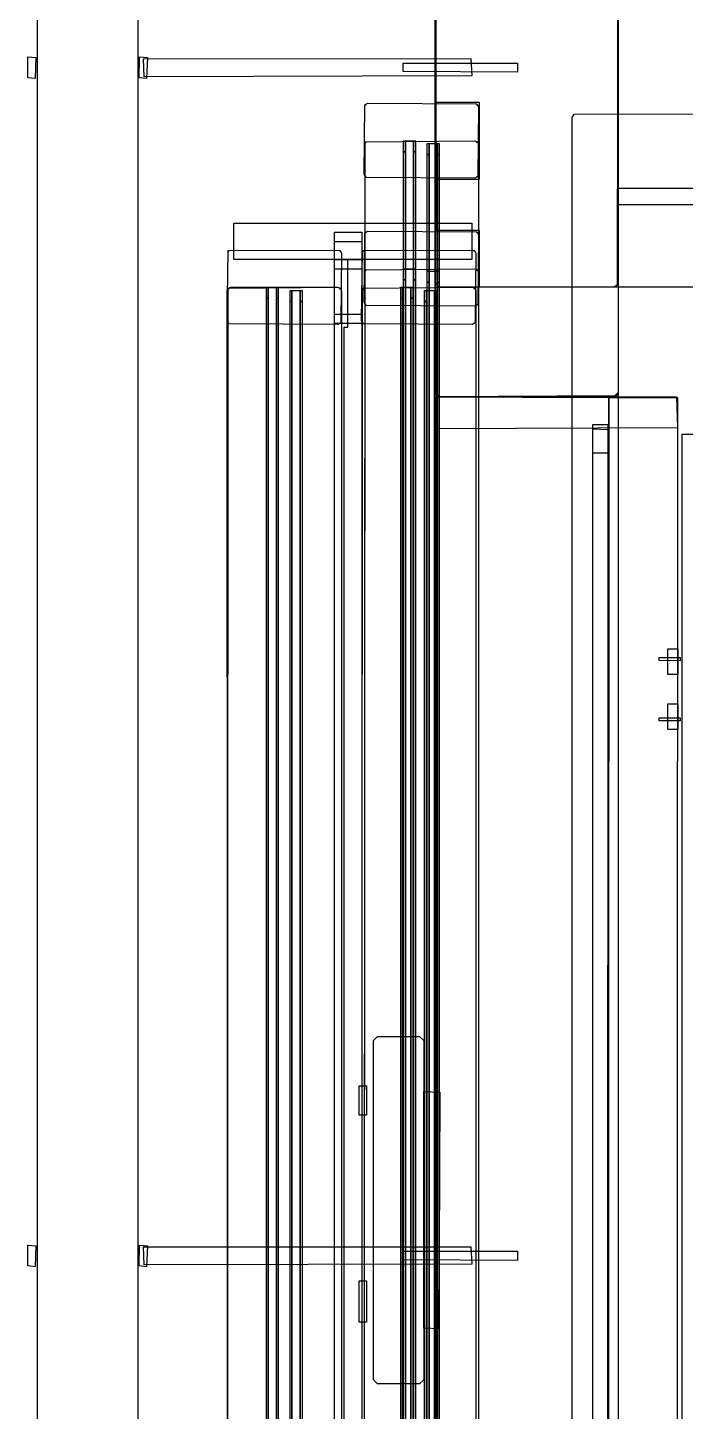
# Model space of a CAD drawing. Header units: metres. Extents: x 292.5 to 342.7, y -1 to 8.9.
# Drawn here: x 333.555 to 334.274, y 4.53 to 6.044 of the extents above; entities that cross this region are included whole.
import ezdxf

# ---------------------------------------------------------------- set-up
doc = ezdxf.new("R2010")
doc.units = ezdxf.units.M
doc.layers.add('VISTA', color=8, linetype='Continuous')

msp = doc.modelspace()

# ---------------------------------------------------------------- linework, layer by layer
at = {"layer": 'VISTA'}
for points in [[(333.5651, 6.5658), (333.5716, 6.5928), (333.5951, 6.6292), (333.7421, 6.7726), (333.745, 6.7855), (333.745, 6.897), (333.855, 6.897), (333.8544, 6.7715), (333.8489, 6.7441), (333.8379, 6.7184), (333.8122, 6.6859), (333.701, 6.5809), (333.6749, 6.5529), (333.6746, -0.2029), (333.6711, -0.2091), (333.664, -0.2147), (333.6417, -0.2226), (333.6278, -0.2243), (333.5996, -0.2228), (333.5768, -0.2152), (333.5656, -0.2035), (333.5651, 6.5658)], [(334, 6.3955), (334.0019, 6.3992), (341.9955, 6.4), (341.9992, 6.3981), (342, 3.2045), (341.9981, 3.2008), (334.0045, 3.2), (334, 3.2045), (334, 6.3955)], [(334, 6.3955), (334.0045, 6.4), (334.1955, 6.4), (334.2, 6.3955), (334.2, 3.2045), (334.1955, 3.2), (334.0045, 3.2), (334, 3.2045), (334, 6.3955)], [(334, 6.3955), (334.0045, 6.4), (334.1955, 6.4), (334.2, 6.3955), (334.2, 5.6445), (334.1955, 5.64), (334.0045, 5.64), (334, 5.6445), (334, 6.3955)], [(334.0485, 5.878), (334.0485, 5.962), (334, 5.962), (334.0008, 6.3981), (334.0045, 6.4), (334.1981, 6.3992), (334.2, 6.3955), (334.2, 5.6445), (334.1981, 5.6408), (334.0045, 5.64), (334.0008, 5.6419), (334.0008, 5.878), (334.0485, 5.878)], [(334.0008, 6.3981), (334.0045, 6.4), (334.1981, 6.3992), (334.2, 6.3955), (334.1992, 5.7619), (334.1955, 5.76), (334.0045, 5.76), (334, 5.7645), (334.0008, 6.3981)], [(334, 6.3955), (334.0045, 6.4), (334.6355, 6.4), (334.64, 6.3955), (334.64, 3.2045), (334.6355, 3.2), (334.0045, 3.2), (334, 3.2045), (334, 6.3955)], [(334, 6.3955), (334.0045, 6.4), (341.9955, 6.4), (342, 6.3955), (342, 5.7645), (341.9955, 5.76), (334.0045, 5.76), (334, 5.7645), (334, 6.3955)], [(334.0008, 6.3981), (334.0045, 6.4), (334.1981, 6.3992), (334.2, 6.3955), (334.1992, 5.7619), (334.1955, 5.76), (334.0485, 5.76), (334.0485, 5.822), (334.0013, 5.822), (334.0008, 6.3981)], [(333.5635, 6.011), (333.5625, 5.988), (333.5545, 5.989), (333.5548, 6.0117), (333.5635, 6.011)], [(333.6855, 6.011), (333.6845, 5.988), (333.6765, 5.989), (333.6768, 6.0117), (333.6855, 6.011)], [(334.039, 6.01), (334.04, 5.991), (333.682, 5.99), (333.6813, 6.0097), (334.039, 6.01)], [(333.965, 6.005), (334.09, 6.005), (334.09, 5.995), (333.965, 5.9957), (333.965, 6.005)], [(333.9265, 5.961), (334.0458, 5.9603), (334.0475, 5.957), (334.0468, 5.8807), (334.0435, 5.879), (333.9242, 5.8797), (333.9225, 5.883), (333.9232, 5.9593), (333.9265, 5.961)], [(333.9242, 5.9593), (333.9247, 5.9595), (333.924, 5.9595), (333.9242, 5.9593)], [(334.046, 5.9595), (334.0453, 5.9595), (334.0458, 5.9593), (334.046, 5.9595)], [(334.15, 5.9455), (334.1519, 5.9492), (337.5455, 5.95), (337.5492, 5.9481), (337.55, 3.2045), (337.5481, 3.2008), (337.54, 3.2), (337.5455, 3.2013), (337.54, 3.2013), (337.5455, 3.2019), (337.54, 3.2019), (337.54, 5.5), (336.54, 5.5), (336.54, 3.2002), (334.1545, 3.2), (334.15, 3.2045), (334.15, 5.9455)], [(334.0435, 5.92), (334.0463, 5.9188), (334.0475, 5.916), (334.0475, 3.844), (334.0463, 3.8412), (334.0435, 3.84), (333.9265, 3.84), (333.9237, 3.8412), (333.9225, 3.844), (333.9237, 5.9188), (334.0435, 5.92)], [(334.0435, 5.92), (334.0463, 5.9188), (334.0475, 5.916), (334.0475, 3.844), (334.0463, 3.8412), (334.0435, 3.84), (333.9265, 3.84), (333.9237, 3.8412), (333.9225, 3.844), (333.9237, 5.9188), (334.0435, 5.92)], [(333.9675, 5.92), (333.9675, 5.908), (333.9655, 5.908), (333.9655, 5.92), (333.9675, 5.92)], [(333.9675, 5.92), (333.9765, 5.92), (333.9765, 3.84), (333.9675, 3.84), (333.9675, 5.92)], [(333.9785, 5.92), (333.9785, 5.908), (333.9765, 5.908), (333.9765, 5.92), (333.9785, 5.92)], [(333.924, 5.9178), (333.9247, 5.9185), (333.9242, 5.9183), (333.924, 5.9178)], [(333.924, 5.9178), (333.9247, 5.9185), (333.9242, 5.9183), (333.924, 5.9178)], [(333.9675, 5.908), (333.9675, 3.852), (333.9655, 3.852), (333.9655, 5.908), (333.9675, 5.908)], [(333.9675, 5.908), (333.9675, 3.852), (333.9655, 3.852), (333.9655, 5.908), (333.9675, 5.908)], [(333.9785, 5.908), (333.9785, 3.852), (333.9765, 3.852), (333.9765, 5.908), (333.9785, 5.908)], [(333.9785, 5.908), (333.9785, 3.852), (333.9765, 3.852), (333.9765, 5.908), (333.9785, 5.908)], [(333.9935, 5.9169), (333.9935, 5.9049), (333.9915, 5.9049), (333.9915, 5.9169), (333.9935, 5.9169)], [(333.9935, 5.9049), (333.9935, 3.8551), (333.9915, 3.8551), (333.9915, 5.9049), (333.9935, 5.9049)], [(333.9935, 5.9049), (333.9935, 3.8551), (333.9915, 3.8551), (333.9915, 5.9049), (333.9935, 5.9049)], [(333.9935, 5.9169), (334.0025, 5.9169), (334.0025, 3.8431), (333.9935, 3.8431), (333.9935, 5.9169)], [(334.0045, 5.9169), (334.0045, 5.9049), (334.0025, 5.9049), (334.0025, 5.9169), (334.0045, 5.9169)], [(334.0045, 5.9049), (334.0045, 3.8551), (334.0025, 3.8551), (334.0025, 5.9049), (334.0045, 5.9049)], [(334.0045, 5.9049), (334.0045, 3.8551), (334.0025, 3.8551), (334.0025, 5.9049), (334.0045, 5.9049)], [(334.0453, 5.9185), (334.046, 5.9178), (334.046, 5.9185), (334.0453, 5.9185)], [(334.0453, 5.9185), (334.046, 5.9178), (334.046, 5.9185), (334.0453, 5.9185)], [(333.9242, 5.8807), (333.924, 5.8812), (333.924, 5.8805), (333.9242, 5.8807)], [(334.0458, 5.8807), (334.0453, 5.8805), (334.046, 5.8805), (334.0458, 5.8807)], [(341.8, 5.868), (341.8, 5.85), (334.2, 5.85), (334.2, 5.868), (341.8, 5.868)], [(333.78, 5.83), (334.04, 5.83), (334.04, 5.79), (333.78, 5.79), (333.78, 5.83)], [(333.89, 5.82), (333.92, 5.82), (333.92, 5.72), (333.89, 5.72), (333.89, 5.82)], [(333.89, 5.82), (333.92, 5.82), (333.92, 5.72), (333.89, 5.72), (333.89, 5.82)], [(333.9265, 5.821), (334.0458, 5.8203), (334.0475, 5.817), (334.0468, 5.7407), (334.0435, 5.739), (333.9242, 5.7397), (333.9225, 5.743), (333.9232, 5.8193), (333.9265, 5.821)], [(333.9242, 5.8193), (333.9247, 5.8195), (333.924, 5.8195), (333.9242, 5.8193)], [(334.046, 5.8195), (334.0453, 5.8195), (334.0458, 5.8193), (334.046, 5.8195)], [(333.8958, 5.8003), (333.8975, 5.797), (333.8968, 5.7207), (333.8935, 5.719), (333.7742, 5.7197), (333.7725, 5.723), (333.7737, 5.7998), (333.8958, 5.8003)], [(333.7742, 5.7993), (333.7747, 5.7995), (333.774, 5.7995), (333.7742, 5.7993)], [(333.89, 5.81), (333.92, 5.81), (333.92, 5.73), (333.89, 5.73), (333.89, 5.81)], [(333.896, 5.7995), (333.8953, 5.7995), (333.8958, 5.7993), (333.896, 5.7995)], [(334.0428, 5.8003), (334.0445, 5.797), (334.0438, 5.7207), (334.0405, 5.719), (333.9212, 5.7197), (333.9195, 5.723), (333.9207, 5.7998), (334.0428, 5.8003)], [(333.9212, 5.7993), (333.9217, 5.7995), (333.921, 5.7995), (333.9212, 5.7993)], [(334.043, 5.7995), (334.0423, 5.7995), (334.0428, 5.7993), (334.043, 5.7995)], [(333.92, 5.79), (333.92, 3.29), (333.89, 3.29), (333.89, 5.79), (333.92, 5.79)], [(333.89, 5.79), (333.92, 5.79), (333.92, 3.29), (333.89, 3.29), (333.89, 5.79)], [(333.9005, 3.29), (333.9005, 5.716), (333.9045, 5.716), (333.9045, 5.79), (333.92, 5.79), (333.92, 3.29), (333.9005, 3.29)], [(333.89, 5.78), (333.92, 5.78), (333.92, 4.02), (333.89, 4.02), (333.89, 5.78)], [(333.89, 5.78), (333.92, 5.78), (333.92, 4.02), (333.89, 4.02), (333.89, 5.78)], [(333.89, 5.78), (333.92, 5.78), (333.92, 4.02), (333.89, 4.02), (333.89, 5.78)], [(333.89, 5.78), (333.92, 5.78), (333.92, 4.02), (333.89, 4.02), (333.89, 5.78)], [(334.0435, 5.78), (334.0463, 5.7788), (334.0475, 5.776), (334.0475, 4.064), (334.0463, 4.0612), (334.0435, 4.06), (333.9265, 4.06), (333.9237, 4.0612), (333.9225, 4.064), (333.9237, 5.7788), (334.0435, 5.78)], [(334.0435, 5.78), (334.0463, 5.7788), (334.0475, 5.776), (334.0475, 4.064), (334.0463, 4.0612), (334.0435, 4.06), (333.9265, 4.06), (333.9237, 4.0612), (333.9225, 4.064), (333.9237, 5.7788), (334.0435, 5.78)], [(333.924, 5.7778), (333.9247, 5.7785), (333.9242, 5.7783), (333.924, 5.7778)], [(333.924, 5.7778), (333.9247, 5.7785), (333.9242, 5.7783), (333.924, 5.7778)], [(333.9675, 5.78), (333.9675, 5.768), (333.9655, 5.768), (333.9655, 5.78), (333.9675, 5.78)], [(333.9675, 5.768), (333.9675, 4.072), (333.9655, 4.072), (333.9655, 5.768), (333.9675, 5.768)], [(333.9675, 5.768), (333.9675, 4.072), (333.9655, 4.072), (333.9655, 5.768), (333.9675, 5.768)], [(333.9675, 5.78), (333.9765, 5.78), (333.9765, 4.06), (333.9675, 4.06), (333.9675, 5.78)], [(333.9785, 5.78), (333.9785, 5.768), (333.9765, 5.768), (333.9765, 5.78), (333.9785, 5.78)], [(333.9785, 5.768), (333.9785, 4.072), (333.9765, 4.072), (333.9765, 5.768), (333.9785, 5.768)], [(333.9785, 5.768), (333.9785, 4.072), (333.9765, 4.072), (333.9765, 5.768), (333.9785, 5.768)], [(333.9935, 5.7774), (333.9935, 5.7654), (333.9915, 5.7654), (333.9915, 5.7774), (333.9935, 5.7774)], [(333.9935, 5.7774), (334.0025, 5.7774), (334.0025, 4.0626), (333.9935, 4.0626), (333.9935, 5.7774)], [(334.0045, 5.7774), (334.0045, 5.7654), (334.0025, 5.7654), (334.0025, 5.7774), (334.0045, 5.7774)], [(334.0453, 5.7785), (334.046, 5.7778), (334.046, 5.7785), (334.0453, 5.7785)], [(334.0453, 5.7785), (334.046, 5.7778), (334.046, 5.7785), (334.0453, 5.7785)], [(333.7725, 5.756), (333.7737, 5.7588), (333.7765, 5.76), (333.8935, 5.76), (333.8963, 5.7588), (333.8975, 5.756), (333.8975, 3.224), (333.8963, 3.2212), (333.8935, 3.22), (333.7737, 3.2212), (333.7725, 5.756)], [(333.8935, 5.76), (333.8963, 5.7588), (333.8975, 5.756), (333.8975, 3.224), (333.8963, 3.2212), (333.8935, 3.22), (333.7765, 3.22), (333.7737, 3.2212), (333.7725, 3.224), (333.7737, 5.7588), (333.8935, 5.76)], [(333.774, 5.7578), (333.7747, 5.7585), (333.7742, 5.7583), (333.774, 5.7578)], [(333.774, 5.7578), (333.7747, 5.7585), (333.7742, 5.7583), (333.774, 5.7578)], [(333.8175, 5.76), (333.8175, 5.748), (333.8155, 5.748), (333.8155, 5.76), (333.8175, 5.76)], [(333.8175, 5.76), (333.8265, 5.76), (333.8265, 3.22), (333.8175, 3.22), (333.8175, 5.76)], [(333.8285, 5.76), (333.8285, 5.748), (333.8265, 5.748), (333.8265, 5.76), (333.8285, 5.76)], [(333.8435, 5.7562), (333.8435, 5.7442), (333.8415, 5.7442), (333.8415, 5.7562), (333.8435, 5.7562)], [(333.8435, 5.7562), (333.8525, 5.7562), (333.8525, 3.2238), (333.8435, 3.2238), (333.8435, 5.7562)], [(333.8545, 5.7562), (333.8545, 5.7442), (333.8525, 5.7442), (333.8525, 5.7562), (333.8545, 5.7562)], [(333.896, 5.7585), (333.8953, 5.7585), (333.8958, 5.7583), (333.896, 5.7585)], [(333.8953, 5.7585), (333.896, 5.7578), (333.896, 5.7585), (333.8953, 5.7585)], [(334.0405, 5.76), (334.0433, 5.7588), (334.0445, 5.756), (334.0445, 3.224), (334.0433, 3.2212), (334.0405, 3.22), (333.9235, 3.22), (333.9207, 3.2212), (333.9195, 3.224), (333.9207, 5.7588), (334.0405, 5.76)], [(334.0405, 5.76), (334.0433, 5.7588), (334.0445, 5.756), (334.0445, 3.224), (334.0433, 3.2212), (334.0405, 3.22), (333.9235, 3.22), (333.9207, 3.2212), (333.9195, 3.224), (333.9207, 5.7588), (334.0405, 5.76)], [(333.921, 5.7578), (333.9217, 5.7585), (333.9212, 5.7583), (333.921, 5.7578)], [(333.921, 5.7578), (333.9217, 5.7585), (333.9212, 5.7583), (333.921, 5.7578)], [(333.9645, 5.76), (333.9645, 5.748), (333.9625, 5.748), (333.9625, 5.76), (333.9645, 5.76)], [(333.9645, 5.76), (333.9735, 5.76), (333.9735, 3.22), (333.9645, 3.22), (333.9645, 5.76)], [(333.9755, 5.76), (333.9755, 5.748), (333.9735, 5.748), (333.9735, 5.76), (333.9755, 5.76)], [(333.9905, 5.7562), (333.9905, 5.7442), (333.9885, 5.7442), (333.9885, 5.7562), (333.9905, 5.7562)], [(333.9905, 5.7562), (333.9995, 5.7562), (333.9995, 3.2238), (333.9905, 3.2238), (333.9905, 5.7562)], [(333.9935, 5.7654), (333.9935, 4.0746), (333.9915, 4.0746), (333.9915, 5.7654), (333.9935, 5.7654)], [(333.9935, 5.7654), (333.9935, 4.0746), (333.9915, 4.0746), (333.9915, 5.7654), (333.9935, 5.7654)], [(334.0015, 5.7562), (334.0015, 5.7442), (333.9995, 5.7442), (333.9995, 5.7562), (334.0015, 5.7562)], [(334.0045, 5.7654), (334.0045, 4.0746), (334.0025, 4.0746), (334.0025, 5.7654), (334.0045, 5.7654)], [(334.0045, 5.7654), (334.0045, 4.0746), (334.0025, 4.0746), (334.0025, 5.7654), (334.0045, 5.7654)], [(334.0423, 5.7585), (334.043, 5.7578), (334.043, 5.7585), (334.0423, 5.7585)], [(334.0423, 5.7585), (334.043, 5.7578), (334.043, 5.7585), (334.0423, 5.7585)], [(333.8175, 5.748), (333.8175, 3.232), (333.8155, 3.232), (333.8155, 5.748), (333.8175, 5.748)], [(333.8175, 5.748), (333.8175, 3.232), (333.8155, 3.232), (333.8155, 5.748), (333.8175, 5.748)], [(333.8285, 5.748), (333.8285, 3.232), (333.8265, 3.232), (333.8265, 5.748), (333.8285, 5.748)], [(333.8285, 5.748), (333.8285, 3.232), (333.8265, 3.232), (333.8265, 5.748), (333.8285, 5.748)], [(333.8435, 5.7442), (333.8435, 3.2358), (333.8415, 3.2358), (333.8415, 5.7442), (333.8435, 5.7442)], [(333.8435, 5.7442), (333.8435, 3.2358), (333.8415, 3.2358), (333.8415, 5.7442), (333.8435, 5.7442)], [(333.8545, 5.7442), (333.8545, 3.2358), (333.8525, 3.2358), (333.8525, 5.7442), (333.8545, 5.7442)], [(333.8545, 5.7442), (333.8545, 3.2358), (333.8525, 3.2358), (333.8525, 5.7442), (333.8545, 5.7442)], [(333.9242, 5.7407), (333.924, 5.7412), (333.924, 5.7405), (333.9242, 5.7407)], [(333.9645, 5.748), (333.9645, 3.232), (333.9625, 3.232), (333.9625, 5.748), (333.9645, 5.748)], [(333.9645, 5.748), (333.9645, 3.232), (333.9625, 3.232), (333.9625, 5.748), (333.9645, 5.748)], [(333.9755, 5.748), (333.9755, 3.232), (333.9735, 3.232), (333.9735, 5.748), (333.9755, 5.748)], [(333.9755, 5.748), (333.9755, 3.232), (333.9735, 3.232), (333.9735, 5.748), (333.9755, 5.748)], [(333.9905, 5.7442), (333.9905, 3.2358), (333.9885, 3.2358), (333.9885, 5.7442), (333.9905, 5.7442)], [(333.9905, 5.7442), (333.9905, 3.2358), (333.9885, 3.2358), (333.9885, 5.7442), (333.9905, 5.7442)], [(334.0015, 5.7442), (334.0015, 3.2358), (333.9995, 3.2358), (333.9995, 5.7442), (334.0015, 5.7442)], [(334.0015, 5.7442), (334.0015, 3.2358), (333.9995, 3.2358), (333.9995, 5.7442), (334.0015, 5.7442)], [(334.0458, 5.7407), (334.0453, 5.7405), (334.046, 5.7405), (334.0458, 5.7407)], [(333.7742, 5.7207), (333.774, 5.7212), (333.774, 5.7205), (333.7742, 5.7207)], [(333.8958, 5.7207), (333.8953, 5.7205), (333.896, 5.7205), (333.8958, 5.7207)], [(333.9212, 5.7207), (333.921, 5.7212), (333.921, 5.7205), (333.9212, 5.7207)], [(334.0428, 5.7207), (334.0423, 5.7205), (334.043, 5.7205), (334.0428, 5.7207)], [(334.265, 5.639), (334.264, 3.25), (334, 3.251), (334.0003, 5.6397), (334.265, 5.639)], [(334.19, 5.639), (334.189, 3.25), (334, 3.251), (334.0003, 5.6397), (334.19, 5.639)], [(334.264, 5.64), (334.265, 5.606), (334.001, 5.605), (334.0003, 5.6397), (334.264, 5.64)], [(334.265, 5.639), (334.264, 3.25), (334.19, 3.251), (334.19, 5.639), (334.265, 5.639)], [(334.189, 5.604), (334.188, 3.26), (334.172, 3.261), (334.1723, 5.6047), (334.189, 5.604)], [(334.189, 5.604), (334.188, 3.26), (334.172, 3.261), (334.1723, 5.6047), (334.189, 5.604)], [(334.1887, 5.6097), (334.1887, 5.5783), (334.1723, 5.5783), (334.1723, 5.6097), (334.1887, 5.6097)], [(335.125, 5.599), (335.124, 3.26), (334.27, 3.261), (334.27, 5.599), (335.125, 5.599)], [(334.2655, 5.364), (334.2655, 5.336), (334.2545, 5.336), (334.2545, 5.364), (334.2655, 5.364)], [(334.245, 5.3548), (334.268, 5.3548), (334.268, 5.3512), (334.245, 5.3514), (334.245, 5.3548)], [(334.2655, 5.304), (334.2655, 5.276), (334.2545, 5.276), (334.2545, 5.304), (334.2655, 5.304)], [(334.245, 5.2888), (334.268, 5.2888), (334.268, 5.2852), (334.245, 5.2854), (334.245, 5.2888)], [(333.9325, 4.9355), (333.937, 4.94), (333.983, 4.94), (333.9875, 4.9355), (333.9875, 4.5645), (333.983, 4.56), (333.937, 4.56), (333.9325, 4.5645), (333.9325, 4.9355)], [(333.925, 4.886), (333.925, 4.854), (333.917, 4.854), (333.917, 4.886), (333.925, 4.886)], [(334.005, 4.879), (334.004, 4.62), (333.9875, 4.621), (333.9878, 4.8797), (334.005, 4.879)], [(333.5635, 4.711), (333.5625, 4.688), (333.5545, 4.689), (333.5548, 4.7117), (333.5635, 4.711)], [(333.6855, 4.711), (333.6845, 4.688), (333.6765, 4.689), (333.6768, 4.7117), (333.6855, 4.711)], [(334.039, 4.71), (334.04, 4.691), (333.682, 4.69), (333.6813, 4.7097), (334.039, 4.71)], [(333.965, 4.705), (334.09, 4.705), (334.09, 4.695), (333.965, 4.6957), (333.965, 4.705)], [(333.925, 4.6725), (333.925, 4.6275), (333.917, 4.6275), (333.917, 4.6725), (333.925, 4.6725)]]:
    msp.add_lwpolyline(points, close=True, dxfattribs=at)

doc.saveas('drawing.dxf')
